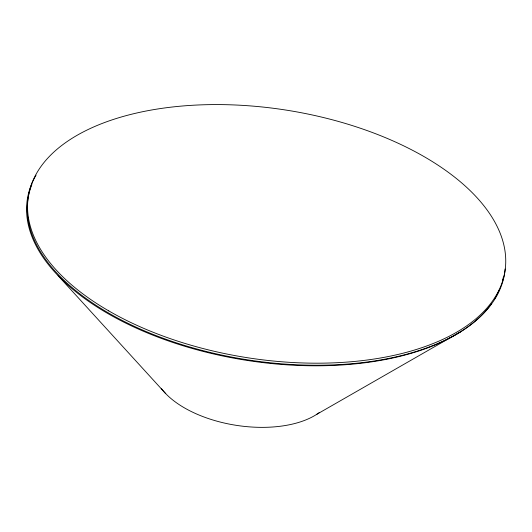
<?xml version="1.0" encoding="UTF-8"?>
<svg xmlns="http://www.w3.org/2000/svg" width="532" height="532" viewBox="0 0 532 532"><rect width="100%" height="100%" fill="white"/><g stroke="black" fill="none" stroke-linecap="round" stroke-linejoin="round"><path stroke-width="0.8" d="M316.5 414.475L461.404 331.33M58.088 275.656L165.758 393.673M505.161 268.999A241.215 125.313 8.9 0 1 237.119 358.083A241.215 125.313 8.9 0 1 31.9 184.444M503.339 277.245A241.215 125.313 8.9 0 1 502.408 281.076M499.209 290.1A241.215 125.313 8.9 0 1 494.461 299.183M491.355 303.865A241.215 125.313 8.9 0 1 192.837 348.64A241.215 125.313 8.9 0 1 36.05 175.168M319.253 412.586A90.154 46.836 8.9 0 1 236.66 425.394A90.154 46.836 8.9 0 1 161.249 388.38M108.728 310.874A241.215 125.313 8.9 0 0 501.078 285.365A241.215 125.313 8.9 0 0 190.13 105.422A241.215 125.313 8.9 0 0 108.728 310.874"/></g></svg>
